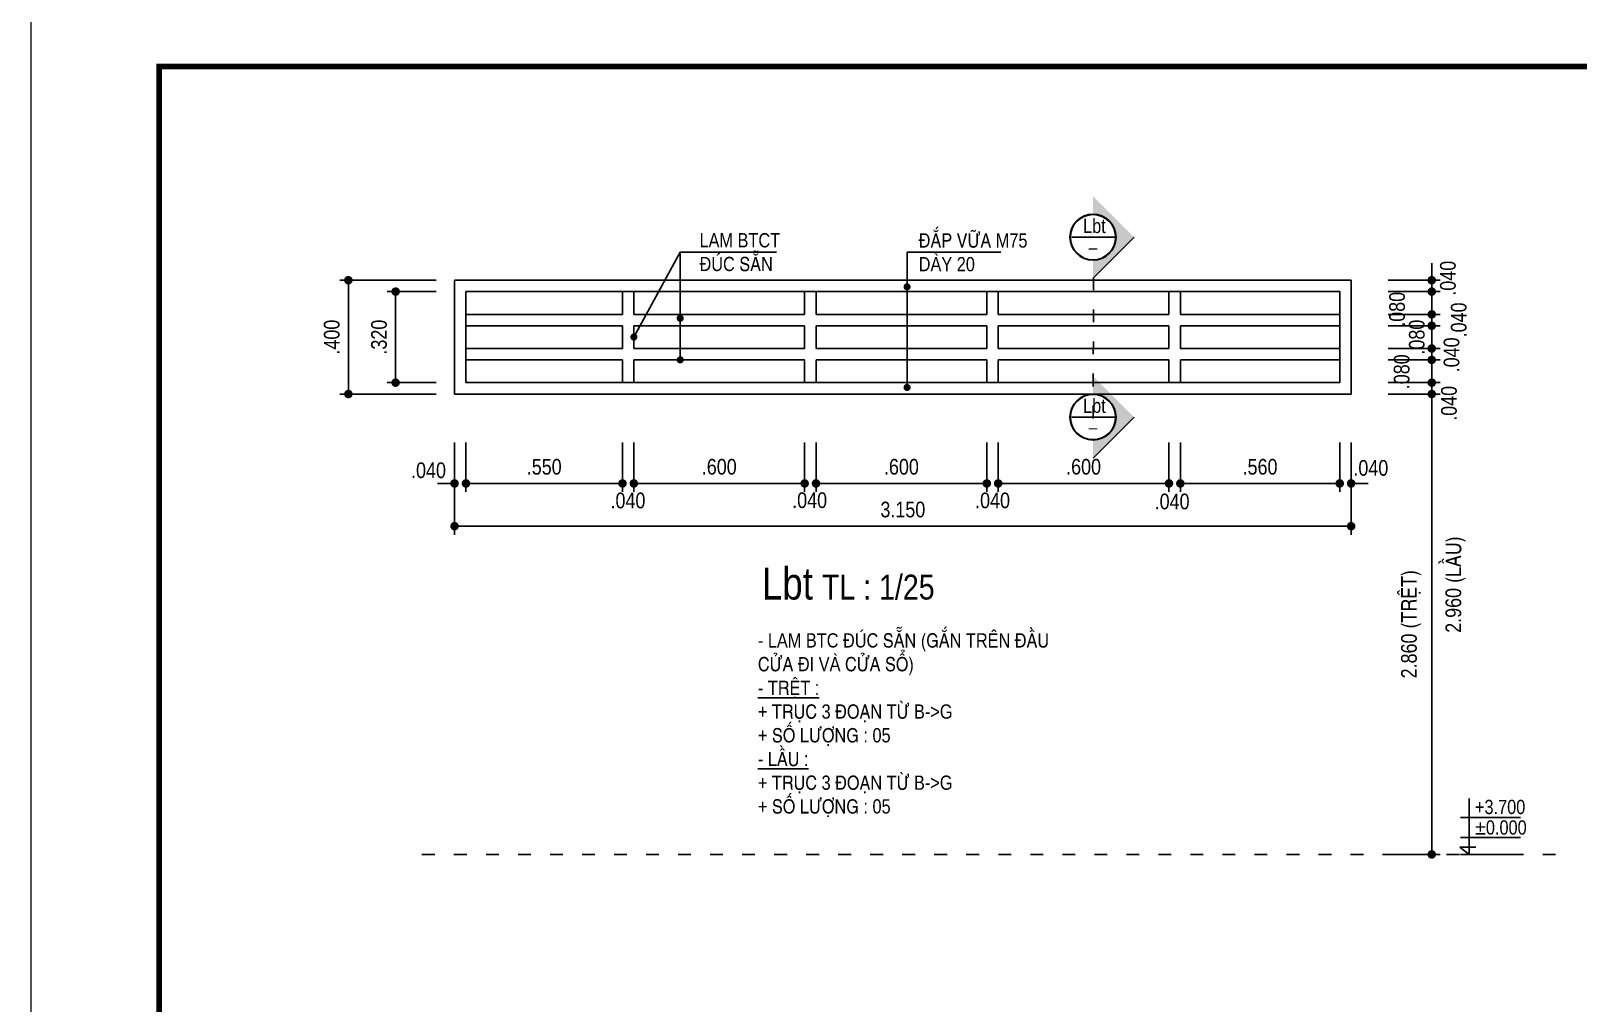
# Model space of a CAD drawing. Header units: millimetres. Extents: x 100 to 288, y -65 to 177.
# Drawn here: x 119.75 to 141.49, y 73.62 to 87.28 of the extents above; entities that cross this region are included whole.
import ezdxf

# ---------------------------------------------------------------- set-up
doc = ezdxf.new("R2010")
doc.units = ezdxf.units.MM
doc.header["$LTSCALE"] = 0.3
doc.header["$MEASUREMENT"] = 0
doc.header["$PDMODE"] = 2
doc.linetypes.add('ACAD_ISO03W100', pattern=[30, 12, -18])
doc.layers.get('0').update_dxf_attribs({"linetype": 'CONTINUOUS', "lineweight": 13})
doc.layers.get('DEFPOINTS').update_dxf_attribs({"linetype": 'CONTINUOUS', "lineweight": 13})
for name, color, linetype in [('HATCH', 8, 'CONTINUOUS'), ('LAYER 1', 1, 'CONTINUOUS'), ('LAYER1', 1, 'CONTINUOUS'), ('LAYER5', 5, 'CONTINUOUS'), ('LAYER7', 7, 'CONTINUOUS'), ('THAY', 4, 'CONTINUOUS')]:
    doc.layers.add(name, color=color, linetype=linetype)
doc.styles.add('HELVE-KT', font='VHELVCN.TTF')
doc.dimstyles.new('1-25', dxfattribs={"dimtxt": 0.22, "dimasz": 0.12, "dimexe": 0.12, "dimexo": 0.2, "dimgap": 0.12, "dimtad": 1, "dimdec": 3, "dimlfac": 0.25, "dimzin": 4, "dimdsep": 46, "dimtxsty": 'HELVE-KT', "dimblk1": 'DOT', "dimblk2": 'DOT', "dimsah": 1, "dimcen": 0.18, "dimadec": 3, "dimazin": 0, "dimtfac": 1, "dimtdec": 3, "dimtofl": 0, "dimtmove": 2, "dimatfit": 3, "dimldrblk": 'DOT', "dimfxl": 0, "dimtolj": 1, "dimtzin": 4, "dimarcsym": 0})

# ---------------------------------------------------------------- blocks, each defined once
blk = doc.blocks.new('_DOT')
at = {"color": 0, "linetype": 'ByBlock'}
blk.add_line((-0.5, 0), (-1, 0), dxfattribs=at)
at = {"color": 0, "linetype": 'ByBlock', "const_width": 0.5}
blk.add_lwpolyline([(-0.25, 0, 1), (0.25, 0, 1)], format="xyb", close=True, dxfattribs=at)
blk = doc.blocks.new('*D675')
at = {"layer": 'DEFPOINTS', "color": 0, "lineweight": -2, "ltscale": 0.08}
for p in [(138.624, 82.179), (139.435, 82.179), (138.624, 75.706)]:
    blk.add_point(p, dxfattribs=at)
at = {"layer": 'LAYER 1', "color": 0, "lineweight": -2, "ltscale": 0.08}
for p, q in [((138.824, 82.179), (139.555, 82.179)), ((139.435, 75.826), (139.435, 82.059)), ((138.824, 75.706), (139.555, 75.706))]:
    blk.add_line(p, q, dxfattribs=at)
at = {"layer": 'LAYER 1', "color": 0, "lineweight": -2, "ltscale": 0.08, "xscale": 0.12, "yscale": 0.12, "zscale": 0.12}
for p, rotation in [((139.435, 82.179), 90), ((139.435, 75.706), 270)]:
    blk.add_blockref('_DOT', p, dxfattribs=dict(at, rotation=rotation))
at = {"layer": 'LAYER 1', "color": 0, "lineweight": -2, "ltscale": 0.08, "insert": (139.146, 78.943), "char_height": 0.22, "attachment_point": 5, "rotation": 90, "style": 'HELVE-KT'}
blk.add_mtext('\\A1;2.860 (TREÄT)', dxfattribs=at)
blk = doc.blocks.new('*D676')
at = {"layer": 'DEFPOINTS', "color": 0, "lineweight": -2, "ltscale": 0.08}
for p in [(138.624, 82.339), (139.435, 82.339), (138.624, 82.179)]:
    blk.add_point(p, dxfattribs=at)
at = {"layer": 'LAYER 1', "color": 0, "lineweight": -2, "ltscale": 0.08}
for p, q in [((139.435, 82.459), (139.435, 82.579)), ((138.824, 82.339), (139.555, 82.339)), ((138.824, 82.179), (139.555, 82.179)), ((139.435, 82.059), (139.435, 81.939))]:
    blk.add_line(p, q, dxfattribs=at)
at = {"layer": 'LAYER 1', "color": 0, "lineweight": -2, "ltscale": 0.08, "xscale": 0.12, "yscale": 0.12, "zscale": 0.12}
for p, rotation in [((139.435, 82.339), 270), ((139.435, 82.179), 90)]:
    blk.add_blockref('_DOT', p, dxfattribs=dict(at, rotation=rotation))
at = {"layer": 'LAYER 1', "color": 0, "lineweight": -2, "ltscale": 0.08, "insert": (139.678, 82.048), "char_height": 0.22, "attachment_point": 5, "rotation": 90, "style": 'HELVE-KT'}
blk.add_mtext('\\A1;.040', dxfattribs=at)
blk = doc.blocks.new('*D677')
at = {"layer": 'DEFPOINTS', "color": 0, "lineweight": -2, "ltscale": 0.08}
for p in [(138.624, 82.659), (139.435, 82.659), (138.624, 82.339)]:
    blk.add_point(p, dxfattribs=at)
at = {"layer": 'LAYER 1', "color": 0, "lineweight": -2, "ltscale": 0.08}
for p, q in [((139.435, 82.779), (139.435, 82.899)), ((138.824, 82.659), (139.555, 82.659)), ((138.824, 82.339), (139.555, 82.339)), ((139.435, 82.219), (139.435, 82.099))]:
    blk.add_line(p, q, dxfattribs=at)
at = {"layer": 'LAYER 1', "color": 0, "lineweight": -2, "ltscale": 0.08, "xscale": 0.12, "yscale": 0.12, "zscale": 0.12}
for p, rotation in [((139.435, 82.659), 270), ((139.435, 82.339), 90)]:
    blk.add_blockref('_DOT', p, dxfattribs=dict(at, rotation=rotation))
at = {"layer": 'LAYER 1', "color": 0, "lineweight": -2, "ltscale": 0.08, "insert": (139.013, 82.492), "char_height": 0.22, "attachment_point": 5, "rotation": 90, "style": 'HELVE-KT'}
blk.add_mtext('\\A1;.080', dxfattribs=at)
blk = doc.blocks.new('*D678')
at = {"layer": 'DEFPOINTS', "color": 0, "lineweight": -2, "ltscale": 0.08}
for p in [(138.624, 82.819), (138.624, 82.659), (139.435, 82.819)]:
    blk.add_point(p, dxfattribs=at)
at = {"layer": 'LAYER 1', "color": 0, "lineweight": -2, "ltscale": 0.08}
for p, q in [((139.435, 82.939), (139.435, 83.059)), ((138.824, 82.819), (139.555, 82.819)), ((138.824, 82.659), (139.555, 82.659)), ((139.435, 82.539), (139.435, 82.419))]:
    blk.add_line(p, q, dxfattribs=at)
at = {"layer": 'LAYER 1', "color": 0, "lineweight": -2, "ltscale": 0.08, "xscale": 0.12, "yscale": 0.12, "zscale": 0.12}
for p, rotation in [((139.435, 82.819), 270), ((139.435, 82.659), 90)]:
    blk.add_blockref('_DOT', p, dxfattribs=dict(at, rotation=rotation))
at = {"layer": 'LAYER 1', "color": 0, "lineweight": -2, "ltscale": 0.08, "insert": (139.714, 82.73), "char_height": 0.22, "attachment_point": 5, "rotation": 90, "style": 'HELVE-KT'}
blk.add_mtext('\\A1;.040', dxfattribs=at)
blk = doc.blocks.new('*D679')
at = {"layer": 'DEFPOINTS', "color": 0, "lineweight": -2, "ltscale": 0.08}
for p in [(138.624, 83.139), (139.435, 83.139), (138.624, 82.819)]:
    blk.add_point(p, dxfattribs=at)
at = {"layer": 'LAYER 1', "color": 0, "lineweight": -2, "ltscale": 0.08}
for p, q in [((139.435, 83.259), (139.435, 83.379)), ((138.824, 83.139), (139.555, 83.139)), ((138.824, 82.819), (139.555, 82.819)), ((139.435, 82.699), (139.435, 82.579))]:
    blk.add_line(p, q, dxfattribs=at)
at = {"layer": 'LAYER 1', "color": 0, "lineweight": -2, "ltscale": 0.08, "xscale": 0.12, "yscale": 0.12, "zscale": 0.12}
for p, rotation in [((139.435, 83.139), 270), ((139.435, 82.819), 90)]:
    blk.add_blockref('_DOT', p, dxfattribs=dict(at, rotation=rotation))
at = {"layer": 'LAYER 1', "color": 0, "lineweight": -2, "ltscale": 0.08, "insert": (139.226, 82.979), "char_height": 0.22, "attachment_point": 5, "rotation": 90, "style": 'HELVE-KT'}
blk.add_mtext('\\A1;.080', dxfattribs=at)
blk = doc.blocks.new('*D680')
at = {"layer": 'DEFPOINTS', "color": 0, "lineweight": -2, "ltscale": 0.08}
for p in [(138.624, 83.299), (139.435, 83.299), (138.624, 83.139)]:
    blk.add_point(p, dxfattribs=at)
at = {"layer": 'LAYER 1', "color": 0, "lineweight": -2, "ltscale": 0.08}
for p, q in [((139.435, 83.419), (139.435, 83.539)), ((138.824, 83.299), (139.555, 83.299)), ((138.824, 83.139), (139.555, 83.139)), ((139.435, 83.019), (139.435, 82.899))]:
    blk.add_line(p, q, dxfattribs=at)
at = {"layer": 'LAYER 1', "color": 0, "lineweight": -2, "ltscale": 0.08, "xscale": 0.12, "yscale": 0.12, "zscale": 0.12}
for p, rotation in [((139.435, 83.299), 270), ((139.435, 83.139), 90)]:
    blk.add_blockref('_DOT', p, dxfattribs=dict(at, rotation=rotation))
at = {"layer": 'LAYER 1', "color": 0, "lineweight": -2, "ltscale": 0.08, "insert": (139.815, 83.221), "char_height": 0.22, "attachment_point": 5, "rotation": 90, "style": 'HELVE-KT'}
blk.add_mtext('\\A1;.040', dxfattribs=at)
blk = doc.blocks.new('*D681')
at = {"layer": 'DEFPOINTS', "color": 0, "lineweight": -2, "ltscale": 0.08}
for p in [(138.624, 83.619), (139.435, 83.619), (138.624, 83.299)]:
    blk.add_point(p, dxfattribs=at)
at = {"layer": 'LAYER 1', "color": 0, "lineweight": -2, "ltscale": 0.08}
for p, q in [((139.435, 83.739), (139.435, 83.859)), ((138.824, 83.619), (139.555, 83.619)), ((138.824, 83.299), (139.555, 83.299)), ((139.435, 83.179), (139.435, 83.059))]:
    blk.add_line(p, q, dxfattribs=at)
at = {"layer": 'LAYER 1', "color": 0, "lineweight": -2, "ltscale": 0.08, "xscale": 0.12, "yscale": 0.12, "zscale": 0.12}
for p, rotation in [((139.435, 83.619), 270), ((139.435, 83.299), 90)]:
    blk.add_blockref('_DOT', p, dxfattribs=dict(at, rotation=rotation))
at = {"layer": 'LAYER 1', "color": 0, "lineweight": -2, "ltscale": 0.08, "insert": (138.949, 83.37), "char_height": 0.22, "attachment_point": 5, "rotation": 90, "style": 'HELVE-KT'}
blk.add_mtext('\\A1;.080', dxfattribs=at)
blk = doc.blocks.new('*D682')
at = {"layer": 'DEFPOINTS', "color": 0, "lineweight": -2, "ltscale": 0.08}
for p in [(138.624, 83.779), (139.435, 83.779), (138.624, 83.619)]:
    blk.add_point(p, dxfattribs=at)
at = {"layer": 'LAYER 1', "color": 0, "lineweight": -2, "ltscale": 0.08}
for p, q in [((139.435, 83.899), (139.435, 84.019)), ((138.824, 83.779), (139.555, 83.779)), ((138.824, 83.619), (139.555, 83.619)), ((139.435, 83.499), (139.435, 83.379))]:
    blk.add_line(p, q, dxfattribs=at)
at = {"layer": 'LAYER 1', "color": 0, "lineweight": -2, "ltscale": 0.08, "xscale": 0.12, "yscale": 0.12, "zscale": 0.12}
for p, rotation in [((139.435, 83.779), 270), ((139.435, 83.619), 90)]:
    blk.add_blockref('_DOT', p, dxfattribs=dict(at, rotation=rotation))
at = {"layer": 'LAYER 1', "color": 0, "lineweight": -2, "ltscale": 0.08, "insert": (139.663, 83.807), "char_height": 0.22, "attachment_point": 5, "rotation": 90, "style": 'HELVE-KT'}
blk.add_mtext('\\A1;.040', dxfattribs=at)
blk = doc.blocks.new('*D683')
at = {"layer": 'DEFPOINTS', "color": 0, "lineweight": -2, "ltscale": 0.08}
for p in [(124.21, 83.779), (125.645, 83.779), (125.645, 82.179)]:
    blk.add_point(p, dxfattribs=at)
at = {"layer": 'LAYER 1', "color": 0, "lineweight": -2, "ltscale": 0.08}
for p, q in [((125.445, 83.779), (124.09, 83.779)), ((124.21, 82.299), (124.21, 83.659)), ((125.445, 82.179), (124.09, 82.179))]:
    blk.add_line(p, q, dxfattribs=at)
at = {"layer": 'LAYER 1', "color": 0, "lineweight": -2, "ltscale": 0.08, "xscale": 0.12, "yscale": 0.12, "zscale": 0.12}
for p, rotation in [((124.21, 83.779), 90), ((124.21, 82.179), 270)]:
    blk.add_blockref('_DOT', p, dxfattribs=dict(at, rotation=rotation))
at = {"layer": 'LAYER 1', "color": 0, "lineweight": -2, "ltscale": 0.08, "insert": (123.977, 82.979), "char_height": 0.22, "attachment_point": 5, "rotation": 90, "style": 'HELVE-KT'}
blk.add_mtext('\\A1;.400', dxfattribs=at)
blk = doc.blocks.new('*D684')
at = {"layer": 'DEFPOINTS', "color": 0, "lineweight": -2, "ltscale": 0.08}
for p in [(124.874, 83.619), (125.645, 83.619), (125.645, 82.339)]:
    blk.add_point(p, dxfattribs=at)
at = {"layer": 'LAYER 1', "color": 0, "lineweight": -2, "ltscale": 0.08}
for p, q in [((125.445, 83.619), (124.754, 83.619)), ((124.874, 82.459), (124.874, 83.499)), ((125.445, 82.339), (124.754, 82.339))]:
    blk.add_line(p, q, dxfattribs=at)
at = {"layer": 'LAYER 1', "color": 0, "lineweight": -2, "ltscale": 0.08, "xscale": 0.12, "yscale": 0.12, "zscale": 0.12}
for p, rotation in [((124.874, 83.619), 90), ((124.874, 82.339), 270)]:
    blk.add_blockref('_DOT', p, dxfattribs=dict(at, rotation=rotation))
at = {"layer": 'LAYER 1', "color": 0, "lineweight": -2, "ltscale": 0.08, "insert": (124.641, 82.979), "char_height": 0.22, "attachment_point": 5, "rotation": 90, "style": 'HELVE-KT'}
blk.add_mtext('\\A1;.320', dxfattribs=at)
blk = doc.blocks.new('*D685')
at = {"layer": 'DEFPOINTS', "color": 0, "lineweight": -2, "ltscale": 0.08}
for p in [(125.702, 81.697), (125.862, 81.697), (125.862, 80.922)]:
    blk.add_point(p, dxfattribs=at)
at = {"layer": 'LAYER 1', "color": 0, "lineweight": -2, "ltscale": 0.08}
for p, q in [((125.702, 81.497), (125.702, 80.802)), ((125.862, 81.497), (125.862, 80.802)), ((125.582, 80.922), (125.462, 80.922)), ((125.982, 80.922), (126.102, 80.922))]:
    blk.add_line(p, q, dxfattribs=at)
at = {"layer": 'LAYER 1', "color": 0, "lineweight": -2, "ltscale": 0.08, "xscale": 0.12, "yscale": 0.12, "zscale": 0.12}
blk.add_blockref('_DOT', (125.702, 80.922), dxfattribs=at)
at = {"layer": 'LAYER 1', "color": 0, "lineweight": -2, "ltscale": 0.08, "xscale": 0.12, "yscale": 0.12, "zscale": 0.12, "rotation": 180}
blk.add_blockref('_DOT', (125.862, 80.922), dxfattribs=at)
at = {"layer": 'LAYER 1', "color": 0, "lineweight": -2, "ltscale": 0.08, "insert": (125.336, 81.106), "char_height": 0.22, "attachment_point": 5, "style": 'HELVE-KT'}
blk.add_mtext('\\A1;.040', dxfattribs=at)
blk = doc.blocks.new('*D686')
at = {"layer": 'DEFPOINTS', "color": 0, "lineweight": -2, "ltscale": 0.08}
for p in [(125.862, 81.697), (128.062, 81.697), (128.062, 80.922)]:
    blk.add_point(p, dxfattribs=at)
at = {"layer": 'LAYER 1', "color": 0, "lineweight": -2, "ltscale": 0.08}
for p, q in [((125.862, 81.497), (125.862, 80.802)), ((128.062, 81.497), (128.062, 80.802)), ((125.982, 80.922), (127.942, 80.922))]:
    blk.add_line(p, q, dxfattribs=at)
at = {"layer": 'LAYER 1', "color": 0, "lineweight": -2, "ltscale": 0.08, "xscale": 0.12, "yscale": 0.12, "zscale": 0.12, "rotation": 180}
blk.add_blockref('_DOT', (125.862, 80.922), dxfattribs=at)
at = {"layer": 'LAYER 1', "color": 0, "lineweight": -2, "ltscale": 0.08, "xscale": 0.12, "yscale": 0.12, "zscale": 0.12}
blk.add_blockref('_DOT', (128.062, 80.922), dxfattribs=at)
at = {"layer": 'LAYER 1', "color": 0, "lineweight": -2, "ltscale": 0.08, "insert": (126.962, 81.155), "char_height": 0.22, "attachment_point": 5, "style": 'HELVE-KT'}
blk.add_mtext('\\A1;.550', dxfattribs=at)
blk = doc.blocks.new('*D687')
at = {"layer": 'DEFPOINTS', "color": 0, "lineweight": -2, "ltscale": 0.08}
for p in [(128.062, 81.697), (128.222, 81.697), (128.222, 80.922)]:
    blk.add_point(p, dxfattribs=at)
at = {"layer": 'LAYER 1', "color": 0, "lineweight": -2, "ltscale": 0.08}
for p, q in [((128.062, 81.497), (128.062, 80.802)), ((128.222, 81.497), (128.222, 80.802)), ((127.942, 80.922), (127.822, 80.922)), ((128.342, 80.922), (128.462, 80.922))]:
    blk.add_line(p, q, dxfattribs=at)
at = {"layer": 'LAYER 1', "color": 0, "lineweight": -2, "ltscale": 0.08, "xscale": 0.12, "yscale": 0.12, "zscale": 0.12}
blk.add_blockref('_DOT', (128.062, 80.922), dxfattribs=at)
at = {"layer": 'LAYER 1', "color": 0, "lineweight": -2, "ltscale": 0.08, "xscale": 0.12, "yscale": 0.12, "zscale": 0.12, "rotation": 180}
blk.add_blockref('_DOT', (128.222, 80.922), dxfattribs=at)
at = {"layer": 'LAYER 1', "color": 0, "lineweight": -2, "ltscale": 0.08, "insert": (128.139, 80.681), "char_height": 0.22, "attachment_point": 5, "style": 'HELVE-KT'}
blk.add_mtext('\\A1;.040', dxfattribs=at)
blk = doc.blocks.new('*D688')
at = {"layer": 'DEFPOINTS', "color": 0, "lineweight": -2, "ltscale": 0.08}
for p in [(128.222, 81.697), (130.622, 81.697), (130.622, 80.922)]:
    blk.add_point(p, dxfattribs=at)
at = {"layer": 'LAYER 1', "color": 0, "lineweight": -2, "ltscale": 0.08}
for p, q in [((128.222, 81.497), (128.222, 80.802)), ((130.622, 81.497), (130.622, 80.802)), ((128.342, 80.922), (130.502, 80.922))]:
    blk.add_line(p, q, dxfattribs=at)
at = {"layer": 'LAYER 1', "color": 0, "lineweight": -2, "ltscale": 0.08, "xscale": 0.12, "yscale": 0.12, "zscale": 0.12, "rotation": 180}
blk.add_blockref('_DOT', (128.222, 80.922), dxfattribs=at)
at = {"layer": 'LAYER 1', "color": 0, "lineweight": -2, "ltscale": 0.08, "xscale": 0.12, "yscale": 0.12, "zscale": 0.12}
blk.add_blockref('_DOT', (130.622, 80.922), dxfattribs=at)
at = {"layer": 'LAYER 1', "color": 0, "lineweight": -2, "ltscale": 0.08, "insert": (129.422, 81.155), "char_height": 0.22, "attachment_point": 5, "style": 'HELVE-KT'}
blk.add_mtext('\\A1;.600', dxfattribs=at)
blk = doc.blocks.new('*D689')
at = {"layer": 'DEFPOINTS', "color": 0, "lineweight": -2, "ltscale": 0.08}
for p in [(130.622, 81.697), (130.782, 81.697), (130.782, 80.922)]:
    blk.add_point(p, dxfattribs=at)
at = {"layer": 'LAYER 1', "color": 0, "lineweight": -2, "ltscale": 0.08}
for p, q in [((130.622, 81.497), (130.622, 80.802)), ((130.782, 81.497), (130.782, 80.802)), ((130.502, 80.922), (130.382, 80.922)), ((130.902, 80.922), (131.022, 80.922))]:
    blk.add_line(p, q, dxfattribs=at)
at = {"layer": 'LAYER 1', "color": 0, "lineweight": -2, "ltscale": 0.08, "xscale": 0.12, "yscale": 0.12, "zscale": 0.12}
blk.add_blockref('_DOT', (130.622, 80.922), dxfattribs=at)
at = {"layer": 'LAYER 1', "color": 0, "lineweight": -2, "ltscale": 0.08, "xscale": 0.12, "yscale": 0.12, "zscale": 0.12, "rotation": 180}
blk.add_blockref('_DOT', (130.782, 80.922), dxfattribs=at)
at = {"layer": 'LAYER 1', "color": 0, "lineweight": -2, "ltscale": 0.08, "insert": (130.692, 80.685), "char_height": 0.22, "attachment_point": 5, "style": 'HELVE-KT'}
blk.add_mtext('\\A1;.040', dxfattribs=at)
blk = doc.blocks.new('*D690')
at = {"layer": 'DEFPOINTS', "color": 0, "lineweight": -2, "ltscale": 0.08}
for p in [(130.782, 81.697), (133.182, 81.697), (133.182, 80.922)]:
    blk.add_point(p, dxfattribs=at)
at = {"layer": 'LAYER 1', "color": 0, "lineweight": -2, "ltscale": 0.08}
for p, q in [((130.782, 81.497), (130.782, 80.802)), ((133.182, 81.497), (133.182, 80.802)), ((130.902, 80.922), (133.062, 80.922))]:
    blk.add_line(p, q, dxfattribs=at)
at = {"layer": 'LAYER 1', "color": 0, "lineweight": -2, "ltscale": 0.08, "xscale": 0.12, "yscale": 0.12, "zscale": 0.12, "rotation": 180}
blk.add_blockref('_DOT', (130.782, 80.922), dxfattribs=at)
at = {"layer": 'LAYER 1', "color": 0, "lineweight": -2, "ltscale": 0.08, "xscale": 0.12, "yscale": 0.12, "zscale": 0.12}
blk.add_blockref('_DOT', (133.182, 80.922), dxfattribs=at)
at = {"layer": 'LAYER 1', "color": 0, "lineweight": -2, "ltscale": 0.08, "insert": (131.982, 81.155), "char_height": 0.22, "attachment_point": 5, "style": 'HELVE-KT'}
blk.add_mtext('\\A1;.600', dxfattribs=at)
blk = doc.blocks.new('*D691')
at = {"layer": 'DEFPOINTS', "color": 0, "lineweight": -2, "ltscale": 0.08}
for p in [(133.182, 81.697), (133.342, 81.697), (133.342, 80.922)]:
    blk.add_point(p, dxfattribs=at)
at = {"layer": 'LAYER 1', "color": 0, "lineweight": -2, "ltscale": 0.08}
for p, q in [((133.182, 81.497), (133.182, 80.802)), ((133.342, 81.497), (133.342, 80.802)), ((133.062, 80.922), (132.942, 80.922)), ((133.462, 80.922), (133.582, 80.922))]:
    blk.add_line(p, q, dxfattribs=at)
at = {"layer": 'LAYER 1', "color": 0, "lineweight": -2, "ltscale": 0.08, "xscale": 0.12, "yscale": 0.12, "zscale": 0.12}
blk.add_blockref('_DOT', (133.182, 80.922), dxfattribs=at)
at = {"layer": 'LAYER 1', "color": 0, "lineweight": -2, "ltscale": 0.08, "xscale": 0.12, "yscale": 0.12, "zscale": 0.12, "rotation": 180}
blk.add_blockref('_DOT', (133.342, 80.922), dxfattribs=at)
at = {"layer": 'LAYER 1', "color": 0, "lineweight": -2, "ltscale": 0.08, "insert": (133.263, 80.682), "char_height": 0.22, "attachment_point": 5, "style": 'HELVE-KT'}
blk.add_mtext('\\A1;.040', dxfattribs=at)
blk = doc.blocks.new('*D692')
at = {"layer": 'DEFPOINTS', "color": 0, "lineweight": -2, "ltscale": 0.08}
for p in [(133.342, 81.697), (135.742, 81.697), (135.742, 80.922)]:
    blk.add_point(p, dxfattribs=at)
at = {"layer": 'LAYER 1', "color": 0, "lineweight": -2, "ltscale": 0.08}
for p, q in [((133.342, 81.497), (133.342, 80.802)), ((135.742, 81.497), (135.742, 80.802)), ((133.462, 80.922), (135.622, 80.922))]:
    blk.add_line(p, q, dxfattribs=at)
at = {"layer": 'LAYER 1', "color": 0, "lineweight": -2, "ltscale": 0.08, "xscale": 0.12, "yscale": 0.12, "zscale": 0.12, "rotation": 180}
blk.add_blockref('_DOT', (133.342, 80.922), dxfattribs=at)
at = {"layer": 'LAYER 1', "color": 0, "lineweight": -2, "ltscale": 0.08, "xscale": 0.12, "yscale": 0.12, "zscale": 0.12}
blk.add_blockref('_DOT', (135.742, 80.922), dxfattribs=at)
at = {"layer": 'LAYER 1', "color": 0, "lineweight": -2, "ltscale": 0.08, "insert": (134.542, 81.155), "char_height": 0.22, "attachment_point": 5, "style": 'HELVE-KT'}
blk.add_mtext('\\A1;.600', dxfattribs=at)
blk = doc.blocks.new('*D693')
at = {"layer": 'DEFPOINTS', "color": 0, "lineweight": -2, "ltscale": 0.08}
for p in [(135.742, 81.697), (135.902, 81.697), (135.902, 80.922)]:
    blk.add_point(p, dxfattribs=at)
at = {"layer": 'LAYER 1', "color": 0, "lineweight": -2, "ltscale": 0.08}
for p, q in [((135.742, 81.497), (135.742, 80.802)), ((135.902, 81.497), (135.902, 80.802)), ((135.622, 80.922), (135.502, 80.922)), ((136.022, 80.922), (136.142, 80.922))]:
    blk.add_line(p, q, dxfattribs=at)
at = {"layer": 'LAYER 1', "color": 0, "lineweight": -2, "ltscale": 0.08, "xscale": 0.12, "yscale": 0.12, "zscale": 0.12}
blk.add_blockref('_DOT', (135.742, 80.922), dxfattribs=at)
at = {"layer": 'LAYER 1', "color": 0, "lineweight": -2, "ltscale": 0.08, "xscale": 0.12, "yscale": 0.12, "zscale": 0.12, "rotation": 180}
blk.add_blockref('_DOT', (135.902, 80.922), dxfattribs=at)
at = {"layer": 'LAYER 1', "color": 0, "lineweight": -2, "ltscale": 0.08, "insert": (135.786, 80.667), "char_height": 0.22, "attachment_point": 5, "style": 'HELVE-KT'}
blk.add_mtext('\\A1;.040', dxfattribs=at)
blk = doc.blocks.new('*D694')
at = {"layer": 'DEFPOINTS', "color": 0, "lineweight": -2, "ltscale": 0.08}
for p in [(135.902, 81.697), (138.142, 81.697), (138.142, 80.922)]:
    blk.add_point(p, dxfattribs=at)
at = {"layer": 'LAYER 1', "color": 0, "lineweight": -2, "ltscale": 0.08}
for p, q in [((135.902, 81.497), (135.902, 80.802)), ((138.142, 81.497), (138.142, 80.802)), ((136.022, 80.922), (138.022, 80.922))]:
    blk.add_line(p, q, dxfattribs=at)
at = {"layer": 'LAYER 1', "color": 0, "lineweight": -2, "ltscale": 0.08, "xscale": 0.12, "yscale": 0.12, "zscale": 0.12, "rotation": 180}
blk.add_blockref('_DOT', (135.902, 80.922), dxfattribs=at)
at = {"layer": 'LAYER 1', "color": 0, "lineweight": -2, "ltscale": 0.08, "xscale": 0.12, "yscale": 0.12, "zscale": 0.12}
blk.add_blockref('_DOT', (138.142, 80.922), dxfattribs=at)
at = {"layer": 'LAYER 1', "color": 0, "lineweight": -2, "ltscale": 0.08, "insert": (137.022, 81.155), "char_height": 0.22, "attachment_point": 5, "style": 'HELVE-KT'}
blk.add_mtext('\\A1;.560', dxfattribs=at)
blk = doc.blocks.new('*D695')
at = {"layer": 'DEFPOINTS', "color": 0, "lineweight": -2, "ltscale": 0.08}
for p in [(138.142, 81.697), (138.302, 81.697), (138.302, 80.922)]:
    blk.add_point(p, dxfattribs=at)
at = {"layer": 'LAYER 1', "color": 0, "lineweight": -2, "ltscale": 0.08}
for p, q in [((138.142, 81.497), (138.142, 80.802)), ((138.302, 81.497), (138.302, 80.802)), ((138.022, 80.922), (137.902, 80.922)), ((138.422, 80.922), (138.542, 80.922))]:
    blk.add_line(p, q, dxfattribs=at)
at = {"layer": 'LAYER 1', "color": 0, "lineweight": -2, "ltscale": 0.08, "xscale": 0.12, "yscale": 0.12, "zscale": 0.12}
blk.add_blockref('_DOT', (138.142, 80.922), dxfattribs=at)
at = {"layer": 'LAYER 1', "color": 0, "lineweight": -2, "ltscale": 0.08, "xscale": 0.12, "yscale": 0.12, "zscale": 0.12, "rotation": 180}
blk.add_blockref('_DOT', (138.302, 80.922), dxfattribs=at)
at = {"layer": 'LAYER 1', "color": 0, "lineweight": -2, "ltscale": 0.08, "insert": (138.579, 81.139), "char_height": 0.22, "attachment_point": 5, "style": 'HELVE-KT'}
blk.add_mtext('\\A1;.040', dxfattribs=at)
blk = doc.blocks.new('*D696')
at = {"layer": 'DEFPOINTS', "color": 0, "lineweight": -2, "ltscale": 0.08}
for p in [(125.702, 81.239), (138.302, 81.239), (138.302, 80.321)]:
    blk.add_point(p, dxfattribs=at)
at = {"layer": 'LAYER 1', "color": 0, "lineweight": -2, "ltscale": 0.08}
for p, q in [((125.702, 81.039), (125.702, 80.201)), ((138.302, 81.039), (138.302, 80.201)), ((125.822, 80.321), (138.182, 80.321))]:
    blk.add_line(p, q, dxfattribs=at)
at = {"layer": 'LAYER 1', "color": 0, "lineweight": -2, "ltscale": 0.08, "xscale": 0.12, "yscale": 0.12, "zscale": 0.12, "rotation": 180}
blk.add_blockref('_DOT', (125.702, 80.321), dxfattribs=at)
at = {"layer": 'LAYER 1', "color": 0, "lineweight": -2, "ltscale": 0.08, "xscale": 0.12, "yscale": 0.12, "zscale": 0.12}
blk.add_blockref('_DOT', (138.302, 80.321), dxfattribs=at)
at = {"layer": 'LAYER 1', "color": 0, "lineweight": -2, "ltscale": 0.08, "insert": (132.002, 80.554), "char_height": 0.22, "attachment_point": 5, "style": 'HELVE-KT'}
blk.add_mtext('\\A1;3.150', dxfattribs=at)

msp = doc.modelspace()

# ---------------------------------------------------------------- hatches: boundary and pattern name
at = {"layer": 'THAY', "linetype": 'Continuous', "ltscale": 1000}
for points in [[(134.67458, 83.8069), (134.67458, 84.05924, 1), (134.67458, 84.70772), (134.67458, 84.96005), (135.25115, 84.38348)], [(134.67458, 81.27868), (134.67458, 81.53101, 1), (134.67458, 82.17949), (134.67458, 82.43183), (135.25115, 81.85525)]]:
    msp.add_hatch(color=256, dxfattribs=at).paths.add_polyline_path(points)

# ---------------------------------------------------------------- linework, layer by layer
at = {"layer": 'DEFPOINTS', "linetype": 'Continuous', "ltscale": 0.08}
msp.add_lwpolyline([(119.74885, 58.04536), (161.74885, 58.04536), (161.74885, 87.74536), (119.74885, 87.74536)], close=True, dxfattribs=at)
at = {"layer": 'HATCH', "lineweight": -2, "ltscale": 0.08}
for points in [[(128.87326, 84.1737), (128.22215, 82.97949)], [(128.87326, 82.65949), (128.87326, 84.1737), (130.22732, 84.1737)], [(132.06138, 82.27018), (132.06138, 84.1725), (133.37945, 84.1725)]]:
    msp.add_lwpolyline(points, dxfattribs=at)
at = {"layer": 'LAYER 1', "linetype": 'ACAD_ISO03W100', "ltscale": 0.05}
for points in [[(134.67458, 81.83728), (134.68415, 84.0661)], [(125.2442, 75.7062), (141.37173, 75.7062)]]:
    msp.add_lwpolyline(points, dxfattribs=at)
at = {"layer": 'LAYER 1', "lineweight": -2, "ltscale": 0.08, "const_width": 0.05}
for points in [[(132.03638, 83.6864, 1), (132.08638, 83.6864, 1)], [(128.84826, 83.24454, 1), (128.89826, 83.24454, 1)], [(128.19715, 82.97949, 1), (128.24715, 82.97949, 1)], [(128.84826, 82.65949, 1), (128.89826, 82.65949, 1)], [(132.03638, 82.27184, 1), (132.08638, 82.27184, 1)]]:
    msp.add_lwpolyline(points, format="xyb", close=True, dxfattribs=at)
at = {"layer": 'LAYER1', "linetype": 'Continuous', "ltscale": 0.05}
for points in [[(139.95914, 76.49438), (139.95914, 75.7062)], [(139.83812, 76.22425), (140.68179, 76.22425)], [(139.83812, 75.94457), (140.68179, 75.94457)], [(139.83124, 75.80978), (140.05428, 75.80978)], [(139.95914, 75.7062), (139.83124, 75.80978)], [(139.83812, 75.7062), (140.68179, 75.7062)]]:
    msp.add_lwpolyline(points, dxfattribs=at)
at = {"layer": 'LAYER5', "color": 163, "ltscale": 5}
for p, q in [((128.06215, 83.61949), (128.06215, 83.29949)), ((128.22215, 83.61949), (128.22215, 83.29949)), ((130.62215, 83.61949), (130.62215, 83.29949)), ((130.78215, 83.61949), (130.78215, 83.29949)), ((133.18215, 83.61949), (133.18215, 83.29949)), ((133.34215, 83.61949), (133.34215, 83.29949)), ((135.74215, 83.61949), (135.74215, 83.29949)), ((135.90215, 83.61949), (135.90215, 83.29949)), ((138.14215, 83.61949), (138.14215, 82.33949)), ((128.06215, 83.29949), (125.86215, 83.29949)), ((130.62215, 83.29949), (128.22215, 83.29949)), ((133.18215, 83.29949), (130.78215, 83.29949)), ((135.74215, 83.29949), (133.34215, 83.29949)), ((138.14215, 83.29949), (135.90215, 83.29949)), ((128.06215, 83.13949), (125.86215, 83.13949)), ((128.06215, 83.13949), (128.06215, 82.81949)), ((128.22215, 83.13949), (128.22215, 82.81949)), ((130.62215, 83.13949), (128.22215, 83.13949)), ((130.62215, 83.13949), (130.62215, 82.81949)), ((130.78215, 83.13949), (130.78215, 82.81949)), ((133.18215, 83.13949), (130.78215, 83.13949)), ((133.18215, 83.13949), (133.18215, 82.81949)), ((133.34215, 83.13949), (133.34215, 82.81949)), ((135.74215, 83.13949), (133.34215, 83.13949)), ((135.74215, 83.13949), (135.74215, 82.81949)), ((138.14215, 83.13949), (135.90215, 83.13949)), ((135.90215, 83.13949), (135.90215, 82.81949)), ((128.06215, 82.81949), (125.86215, 82.81949)), ((128.06215, 82.65949), (125.86215, 82.65949)), ((128.06215, 82.65949), (128.06215, 82.33949)), ((130.62215, 82.81949), (128.22215, 82.81949)), ((128.22215, 82.65949), (128.22215, 82.33949)), ((130.62215, 82.65949), (128.22215, 82.65949)), ((130.62215, 82.65949), (130.62215, 82.33949)), ((133.18215, 82.81949), (130.78215, 82.81949)), ((130.78215, 82.65949), (130.78215, 82.33949)), ((133.18215, 82.65949), (130.78215, 82.65949)), ((133.18215, 82.65949), (133.18215, 82.33949)), ((135.74215, 82.81949), (133.34215, 82.81949)), ((133.34215, 82.65949), (133.34215, 82.33949)), ((135.74215, 82.65949), (133.34215, 82.65949)), ((135.74215, 82.65949), (135.74215, 82.33949)), ((138.14215, 82.81949), (135.90215, 82.81949)), ((138.14215, 82.65949), (135.90215, 82.65949)), ((135.90215, 82.65949), (135.90215, 82.33949))]:
    msp.add_line(p, q, dxfattribs=at)
for points in [[(138.30215, 83.77949), (125.70215, 83.77949), (125.70215, 82.17949), (138.30215, 82.17949)], [(138.14215, 83.61949), (125.86215, 83.61949), (125.86215, 82.33949), (138.14215, 82.33949)]]:
    msp.add_lwpolyline(points, close=True, dxfattribs=at)
at = {"layer": 'LAYER7', "linetype": 'Continuous', "const_width": 0.08}
msp.add_lwpolyline([(160.74885, 86.78282), (121.54885, 86.78282), (121.54885, 59.00791), (160.74885, 59.00791)], close=True, dxfattribs=at)
at = {"layer": 'THAY', "linetype": 'Continuous', "ltscale": 1000}
for points in [[(134.37621, 84.38348), (135.01125, 84.38348)], [(135.25115, 84.38348), (134.67458, 83.8069)], [(134.37621, 81.85525), (135.01125, 81.85525)], [(135.25115, 81.85525), (134.67458, 81.27868)]]:
    msp.add_lwpolyline(points, dxfattribs=at)
for centre, radius in [((134.67458, 84.38348), 0.32424), ((134.67458, 84.38348), 0.31752), ((134.67458, 81.85525), 0.32424), ((134.67458, 81.85525), 0.31752)]:
    msp.add_circle(centre, radius, dxfattribs=at)

# ---------------------------------------------------------------- texts
at = {"layer": 'LAYER 1', "ltscale": 1000, "char_height": 0.18, "width": 3.5586, "attachment_point": 1, "style": 'HELVE-KT'}
for insert in [(134.6166, 84.44131), (134.6166, 81.91309)]:
    msp.add_mtext('_', dxfattribs=dict(at, insert=insert))
at = {"layer": 'LAYER 1', "lineweight": -2, "ltscale": 0.08, "insert": (139.77008, 79.50001), "char_height": 0.22, "attachment_point": 5, "rotation": 90, "style": 'HELVE-KT'}
msp.add_mtext('\\A1;2.960 (LAÀU)', dxfattribs=at)
at = {"layer": 'LAYER 1', "linetype": 'Continuous', "ltscale": 0.4, "insert": (130.02167, 79.73974), "char_height": 0.2, "width": 10.8090428, "attachment_point": 1, "style": 'HELVE-KT'}
msp.add_mtext('{\\H2.25x;Lbt}  {\\H1.75x;TL : 1/25}', dxfattribs=at)
at = {"layer": 'LAYER1', "ltscale": 1000, "char_height": 0.2, "width": 3.5586, "attachment_point": 1, "style": 'HELVE-KT'}
for insert in [(134.53498, 84.64232), (134.53498, 82.1141)]:
    msp.add_mtext('Lbt', dxfattribs=dict(at, insert=insert))
at = {"layer": 'LAYER1', "linetype": 'Continuous', "ltscale": 0.05, "char_height": 0.2, "style": 'HELVE-KT'}
for s, insert, width, attachment_point in [('LAM BTCT\\PÑUÙC SAÜN', (129.14445, 83.90234), 5.2618645, 7), ('ÑAÉP VÖÕA M75 \\PDAØY 20', (132.22517, 83.90234), 5.2618645, 7), ('- LAM BTC ÑUÙC SAÜN (GAÉN TREÂN ÑAÀU \\PCÖÛA ÑI VAØ CÖÛA SOÅ)\\P{\\L- TREÄT :}\\P+ TRUÏC 3 ÑOAÏN TÖØ B->G\\P+ SOÁ LÖÔÏNG : 05\\P{\\L- LAÀU :\\P}+ TRUÏC 3 ÑOAÏN TÖØ B->G\\P+ SOÁ LÖÔÏNG : 05', (129.96476, 76.23138), 5.2618645, 7), ('+3.700', (140.04237, 76.47369), 15.1845217, 1), ('±0.000', (140.04237, 76.18521), 15.1845217, 1)]:
    msp.add_mtext(s, dxfattribs=dict(at, insert=insert, width=width, attachment_point=attachment_point))

# ---------------------------------------------------------------- dimensions: what is measured, and where the dimension line sits
at = {"layer": 'LAYER 1', "lineweight": -2, "ltscale": 0.08}
for base, p1, p2, picture, middle in [((139.4351, 83.77949), (138.62379, 83.61949), (138.62379, 83.77949), '*D682', (139.66343, 83.80715)), ((139.4351, 83.61949), (138.62379, 83.29949), (138.62379, 83.61949), '*D681', (138.94889, 83.36962)), ((139.4351, 83.29949), (138.62379, 83.13949), (138.62379, 83.29949), '*D680', (139.81511, 83.22098)), ((139.4351, 83.13949), (138.62379, 82.81949), (138.62379, 83.13949), '*D679', (139.22612, 82.97865)), ((139.4351, 82.81949), (138.62379, 82.65949), (138.62379, 82.81949), '*D678', (139.71425, 82.73036)), ((139.4351, 82.65949), (138.62379, 82.33949), (138.62379, 82.65949), '*D677', (139.01297, 82.4918)), ((139.4351, 82.33949), (138.62379, 82.17949), (138.62379, 82.33949), '*D676', (139.67774, 82.04759))]:
    dim = msp.add_linear_dim(base=base, p1=p1, p2=p2, angle=90, dimstyle='1-25', dxfattribs=at)
    dim.commit()
    dim.dimension.update_dxf_attribs({"geometry": picture, "text_midpoint": middle, "dimtype": 160})
for base, p1, p2, picture, middle in [((124.20971, 83.77949), (125.64482, 82.17949), (125.64482, 83.77949), '*D683', (123.97737, 82.97949)), ((124.87364, 83.61949), (125.64482, 82.33949), (125.64482, 83.61949), '*D684', (124.64129, 82.97949))]:
    dim = msp.add_linear_dim(base=base, p1=p1, p2=p2, angle=90, dimstyle='1-25', dxfattribs=at)
    dim.commit()
    dim.dimension.update_dxf_attribs({"geometry": picture, "text_midpoint": middle})
dim = msp.add_linear_dim(base=(139.4351, 82.17949), p1=(138.62379, 75.7062), p2=(138.62379, 82.17949), angle=90, text='2.860 (TREÄT)', dimstyle='1-25', dxfattribs=at)
dim.commit()
dim.dimension.update_dxf_attribs({"geometry": '*D675', "text_midpoint": (139.14643, 78.94285)})
for base, p1, p2, picture, middle in [((125.86215, 80.92233), (125.70215, 81.69677), (125.86215, 81.69677), '*D685', (125.33635, 81.10629)), ((128.22215, 80.92233), (128.06215, 81.69677), (128.22215, 81.69677), '*D687', (128.13894, 80.68129)), ((130.78215, 80.92233), (130.62215, 81.69677), (130.78215, 81.69677), '*D689', (130.69189, 80.68521)), ((133.34215, 80.92233), (133.18215, 81.69677), (133.34215, 81.69677), '*D691', (133.2634, 80.68162)), ((135.90215, 80.92233), (135.74215, 81.69677), (135.90215, 81.69677), '*D693', (135.78587, 80.66727)), ((138.30215, 80.92233), (138.14215, 81.69677), (138.30215, 81.69677), '*D695', (138.5792, 81.13907))]:
    dim = msp.add_linear_dim(base=base, p1=p1, p2=p2, dimstyle='1-25', dxfattribs=at)
    dim.commit()
    dim.dimension.update_dxf_attribs({"geometry": picture, "text_midpoint": middle, "dimtype": 160})
for base, p1, p2, picture, middle in [((128.06215, 80.92233), (125.86215, 81.69677), (128.06215, 81.69677), '*D686', (126.96215, 81.15468)), ((130.62215, 80.92233), (128.22215, 81.69677), (130.62215, 81.69677), '*D688', (129.42215, 81.15468)), ((133.18215, 80.92233), (130.78215, 81.69677), (133.18215, 81.69677), '*D690', (131.98215, 81.15468)), ((135.74215, 80.92233), (133.34215, 81.69677), (135.74215, 81.69677), '*D692', (134.54215, 81.15468)), ((138.14215, 80.92233), (135.90215, 81.69677), (138.14215, 81.69677), '*D694', (137.02215, 81.15468)), ((138.30215, 80.32137), (125.70215, 81.23931), (138.30215, 81.23931), '*D696', (132.00215, 80.55371))]:
    dim = msp.add_linear_dim(base=base, p1=p1, p2=p2, dimstyle='1-25', dxfattribs=at)
    dim.commit()
    dim.dimension.update_dxf_attribs({"geometry": picture, "text_midpoint": middle})

doc.saveas('drawing.dxf')
